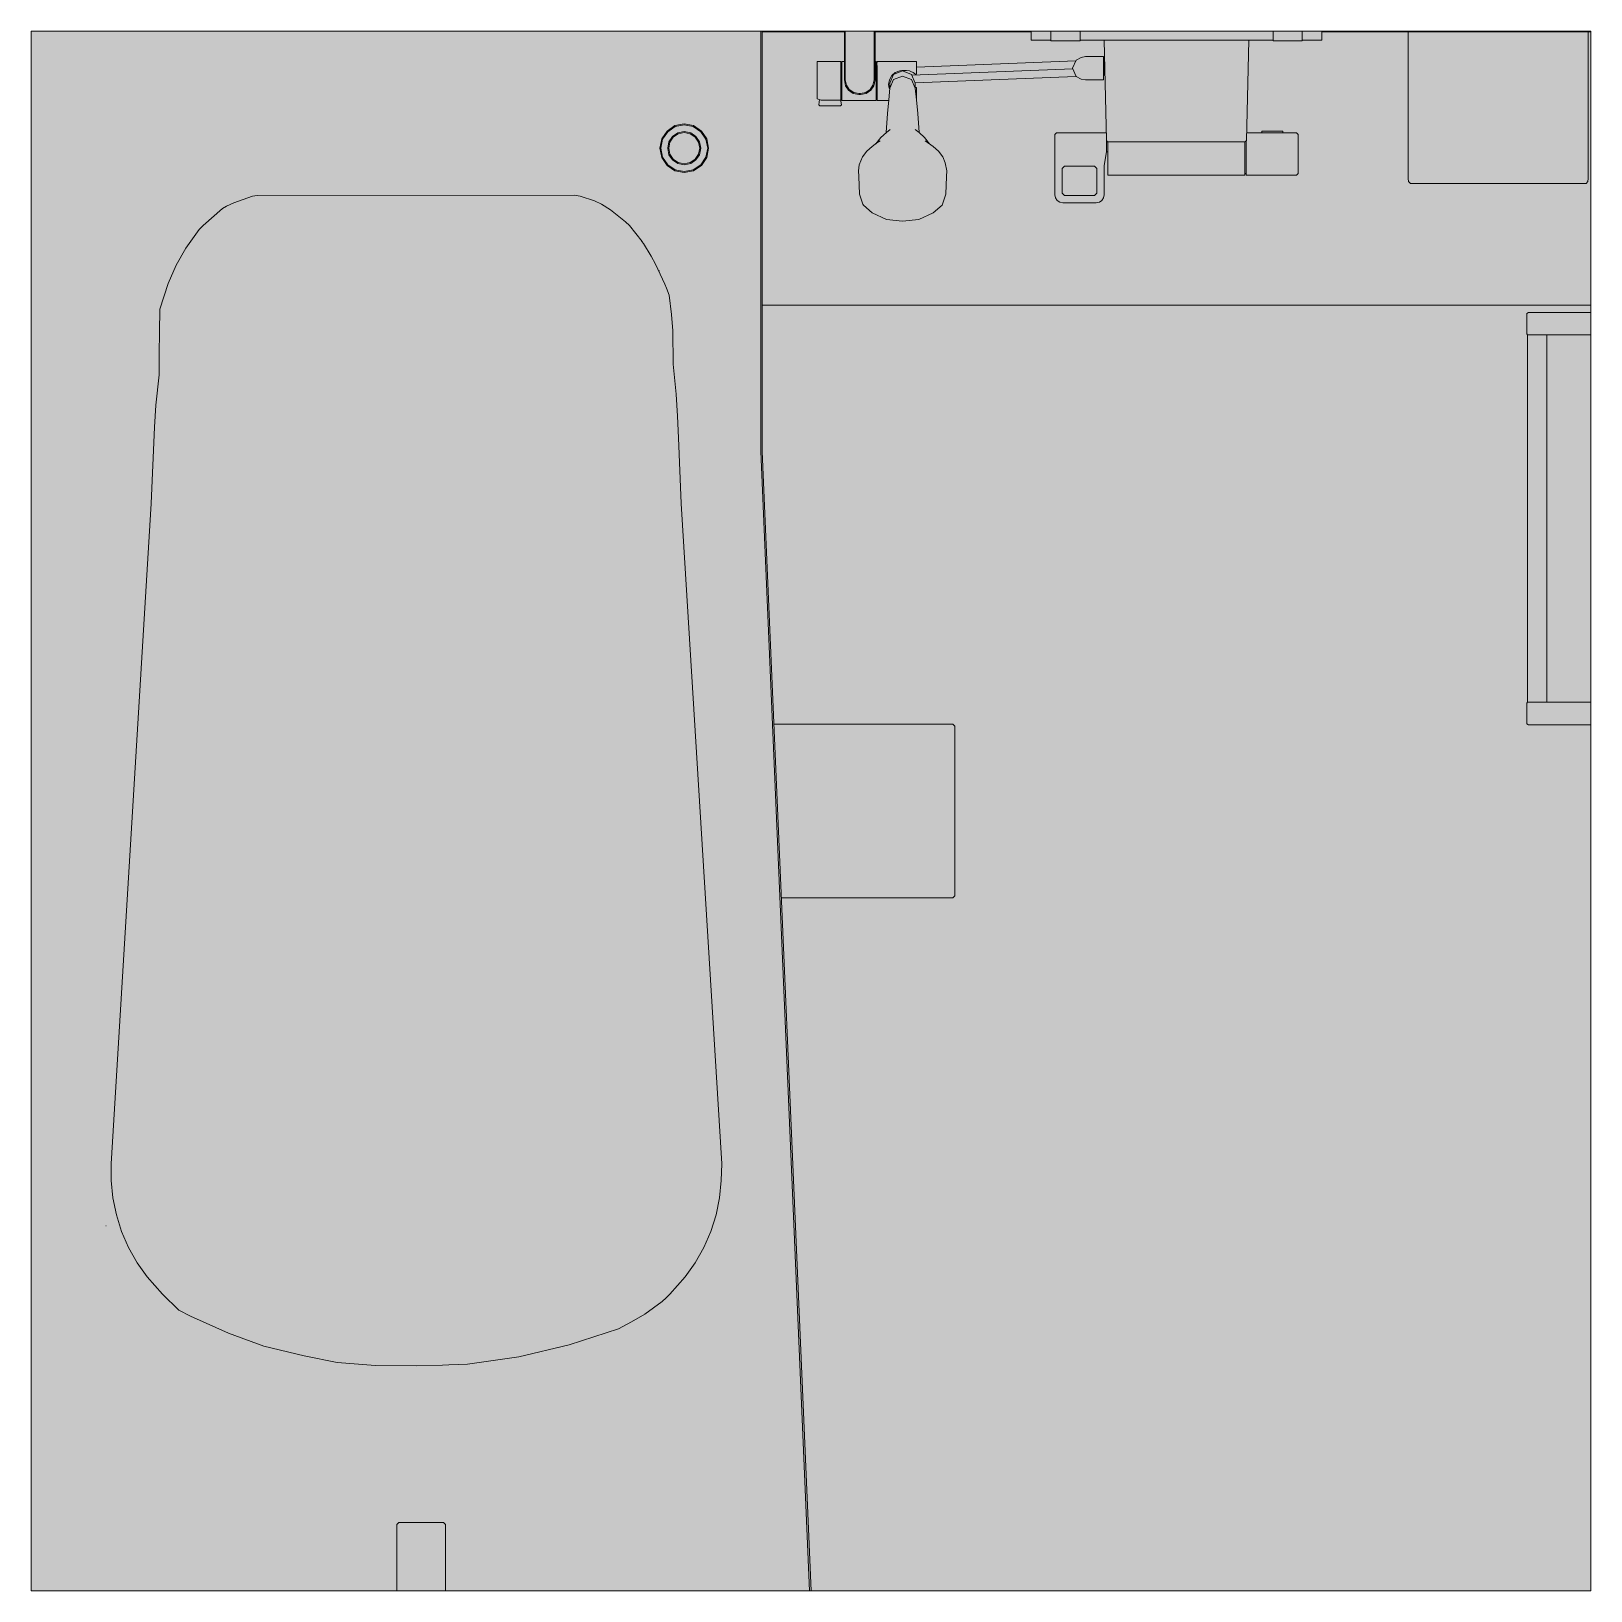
# Model space of a CAD drawing. Units: millimetres at full size, sheet at 1:100. Extents: x -361910 to 68111, y -79207 to 22945.
# Drawn here: x 17267 to 18867, y -23961 to -22361 of the extents above; entities that cross this region are included whole.
import ezdxf

# ---------------------------------------------------------------- set-up
doc = ezdxf.new("R2010")
doc.units = ezdxf.units.MM
doc.header["$LTSCALE"] = 100
doc.layers.add('0-D_寸法', color=4, linetype='Continuous', lineweight=9)
doc.layers.add('8-5_設備・家電', color=254, linetype='Continuous')

msp = doc.modelspace()

# ---------------------------------------------------------------- linework, layer by layer
at = {"layer": '0-D_寸法'}
for p, q in [((18867.4, -22361.4), (17267.4, -22361.4)), ((17267.4, -22361.4), (17267.4, -23961.4)), ((18015.9, -22792.5), (18015.9, -22361.4)), ((18017.4, -22361.4), (18017.4, -22790.4)), ((18017.5, -22362), (18101.6, -22362)), ((18101.6, -22361.4), (18101.6, -22411.4)), ((18102.6, -22361.4), (18102.6, -22411.4)), ((18132.1, -22411.4), (18132.1, -22361.4)), ((18133.1, -22361.4), (18133.1, -22411.4)), ((18133.1, -22362), (18293.4, -22362)), ((18293.4, -22370.6), (18293.4, -22361.4)), ((18313.4, -22361.5), (18313.4, -22371.3)), ((18343.4, -22371.3), (18343.4, -22361.5)), ((18541.4, -22371.3), (18541.4, -22361.5)), ((18591.4, -22361.4), (18591.4, -22370.6)), ((18867.4, -22362), (18591.4, -22362)), ((18680, -22362), (18680.1, -22512.5)), ((18864.6, -22512.5), (18864.8, -22362)), ((18867.4, -22361.4), (18867.4, -23961.4)), ((18293.4, -22370.6), (18293.5, -22370.7)), ((18293.4, -22370.6), (18313.4, -22370.6)), ((18343.4, -22371.3), (18313.4, -22371.3)), ((18343.4, -22370.6), (18541.4, -22370.6)), ((18370.5, -22473.5), (18368.1, -22370.6)), ((18516.7, -22370.6), (18514.2, -22473.6)), ((18571.4, -22370.6), (18591.4, -22370.6)), ((18867.3, -22383.4), (18867.4, -22383.3)), ((18073.8, -22392.4), (18073.8, -22430.9)), ((18073.8, -22392.4), (18098.1, -22392.4)), ((18098.1, -22432.3), (18098.1, -22392.4)), ((18099.1, -22392.4), (18099.1, -22432.4)), ((18099.1, -22392.4), (18101.6, -22392.4)), ((18133.1, -22392.4), (18134.3, -22392.4)), ((18134.3, -22392.4), (18134.3, -22432.4)), ((18135.3, -22392.4), (18175.3, -22392.4)), ((18135.3, -22392.8), (18135.3, -22392.4)), ((18171, -22406.6), (18336, -22399.9)), ((18175.3, -22392.4), (18175.8, -22392.9)), ((18175.8, -22398.4), (18339, -22391.8)), ((18175.8, -22392.9), (18175.8, -22405.3)), ((18344.6, -22388.4), (18348.9, -22387.4)), ((18367.4, -22387.4), (18348.9, -22387.4)), ((18367.4, -22411.4), (18367.4, -22387.4)), ((18367.4, -22387.4), (18367.5, -22387.5)), ((18367.5, -22411.3), (18367.5, -22387.5)), ((18867.3, -22385.2), (18867.4, -22385.2)), ((18131, -22416.9), (18132.1, -22411.4)), ((18132, -22417.3), (18133.1, -22411.4)), ((18147, -22416.2), (18147.9, -22411.3)), ((18147.9, -22411.3), (18150.4, -22407)), ((18153.9, -22403.8), (18150.4, -22407)), ((18152.2, -22405.8), (18161.4, -22402.1)), ((18153.9, -22403.8), (18158.4, -22402)), ((18158.4, -22402), (18160.5, -22401.8)), ((18165.5, -22401.8), (18160.5, -22401.8)), ((18172.2, -22403.7), (18169.7, -22402.6)), ((18175, -22405.8), (18172.2, -22403.7)), ((18339.2, -22407.8), (18174.3, -22414.4)), ((18175, -22405.8), (18175.3, -22405.8)), ((18175.8, -22405.3), (18175.3, -22405.8)), ((18348.9, -22411.4), (18367.4, -22411.4)), ((18367.5, -22411.3), (18367.4, -22411.4)), ((18367.5, -22406.9), (18368.5, -22405.9)), ((18077.8, -22432.2), (18073.8, -22430.9)), ((18075.3, -22436.9), (18076, -22431.6)), ((18116.6, -22425.4), (18118.1, -22425.4)), ((18118.1, -22425.4), (18123.6, -22424.3)), ((18118.1, -22426.4), (18124, -22425.3)), ((18123.6, -22424.3), (18128, -22421.3)), ((18124, -22425.3), (18128.7, -22422)), ((18128, -22421.3), (18131, -22416.9)), ((18128.7, -22422), (18132, -22417.3)), ((18145.9, -22445.7), (18147.2, -22431.9)), ((18147.6, -22420), (18147, -22416.2)), ((18147.2, -22431.9), (18148.4, -22420)), ((18148.3, -22421.3), (18147.6, -22420)), ((18174.4, -22419.5), (18175, -22419.1)), ((18174.4, -22420), (18175.7, -22431.9)), ((18175.3, -22419.1), (18175, -22419.1)), ((18098.1, -22432.2), (18077.8, -22432.2)), ((18097.6, -22437.9), (18098.6, -22436.9)), ((18097.9, -22433.3), (18098.1, -22432.3)), ((18097.9, -22433.3), (18098.6, -22436.9)), ((18134.3, -22432.4), (18099.1, -22432.4)), ((18147.1, -22432.4), (18135.3, -22432.4)), ((18144.4, -22465.3), (18145.9, -22445.7)), ((17914.3, -22471.9), (17919.7, -22463.8)), ((17919.7, -22463.8), (17927.8, -22458.3)), ((17928.2, -22459.3), (17920.4, -22464.5)), ((17927.8, -22458.3), (17937.4, -22456.4)), ((17937.4, -22457.4), (17928.2, -22459.3)), ((17937.4, -22456.4), (17947, -22458.3)), ((17947, -22458.3), (17955.1, -22463.8)), ((17960.5, -22471.9), (17955.1, -22463.8)), ((18144.7, -22465.2), (18148.5, -22462.2)), ((18174.4, -22462.3), (18178.2, -22465.2)), ((17912.4, -22481.4), (17914.3, -22471.9)), ((17913.4, -22481.4), (17915.2, -22472.3)), ((17915.2, -22472.3), (17920.4, -22464.5)), ((17921.7, -22474.8), (17920.4, -22481.4)), ((17922.6, -22475.2), (17921.4, -22481.4)), ((17925.4, -22469.4), (17921.7, -22474.8)), ((17926.1, -22470.1), (17922.6, -22475.2)), ((17930.8, -22465.8), (17925.4, -22469.4)), ((17931.2, -22466.7), (17926.1, -22470.1)), ((17937.4, -22465.4), (17931.2, -22466.7)), ((17943.6, -22466.7), (17937.4, -22465.4)), ((17948.7, -22470.1), (17943.6, -22466.7)), ((17949.4, -22469.4), (17944, -22465.8)), ((17952.1, -22475.2), (17948.7, -22470.1)), ((17953.1, -22474.8), (17949.4, -22469.4)), ((17953.4, -22481.4), (17952.1, -22475.2)), ((17954.4, -22481.4), (17953.1, -22474.8)), ((17954.4, -22464.5), (17959.6, -22472.3)), ((17959.6, -22472.3), (17961.4, -22481.4)), ((17962.4, -22481.4), (17960.5, -22471.9)), ((18130, -22479.6), (18124.6, -22484.5)), ((18134, -22476.8), (18139, -22470.4)), ((18139, -22470.4), (18144.7, -22465.2)), ((18178.2, -22465.2), (18183.9, -22470.4)), ((18183.9, -22470.4), (18188.9, -22476.9)), ((18192.9, -22479.6), (18184.5, -22473.8)), ((18192.9, -22479.6), (18198.3, -22484.5)), ((18317.6, -22467.3), (18319.1, -22465.8)), ((18317.6, -22529.4), (18317.6, -22467.3)), ((18319.1, -22465.8), (18370.4, -22465.8)), ((18370.4, -22465.8), (18370.4, -22485.3)), ((18370.4, -22468.5), (18370.5, -22468.6)), ((18371.6, -22474.8), (18370.5, -22473.5)), ((18371.9, -22474.8), (18371.9, -22509)), ((18512.5, -22509), (18512.5, -22474.9)), ((18514.2, -22473.6), (18513.2, -22474.7)), ((18514, -22473.8), (18514, -22509)), ((18514.4, -22465.8), (18565.6, -22465.8)), ((18530, -22464.1), (18530, -22465.8)), ((18551.3, -22464.1), (18530, -22464.1)), ((18551.3, -22464.1), (18551.3, -22465.8)), ((18565.6, -22465.8), (18567.1, -22467.3)), ((17914.3, -22491), (17912.4, -22481.4)), ((17915.2, -22490.6), (17913.4, -22481.4)), ((17919.7, -22499.1), (17914.3, -22491)), ((17920.4, -22498.4), (17915.2, -22490.6)), ((17920.4, -22481.4), (17921.7, -22488.1)), ((17921.4, -22481.4), (17922.6, -22487.7)), ((17921.7, -22488.1), (17925.4, -22493.5)), ((17922.6, -22487.7), (17926.1, -22492.8)), ((17926.1, -22492.8), (17931.2, -22496.2)), ((17943.6, -22496.2), (17948.7, -22492.8)), ((17944, -22497.1), (17949.4, -22493.5)), ((17948.7, -22492.8), (17952.1, -22487.7)), ((17949.4, -22493.5), (17953.1, -22488.1)), ((17952.1, -22487.7), (17953.4, -22481.4)), ((17953.1, -22488.1), (17954.4, -22481.4)), ((17959.6, -22490.6), (17954.4, -22498.4)), ((17955.1, -22499.1), (17960.5, -22491)), ((17961.4, -22481.4), (17959.6, -22490.6)), ((17960.5, -22491), (17962.4, -22481.4)), ((18202.5, -22490.2), (18198.3, -22484.5)), ((18202.5, -22490.2), (18205.1, -22496.3)), ((18370.4, -22485.3), (18368.1, -22499.3)), ((18370.4, -22485.3), (18371.9, -22485.3)), ((17919.7, -22499.1), (17927.8, -22504.5)), ((17928.2, -22503.6), (17920.4, -22498.4)), ((17927.8, -22504.5), (17937.4, -22506.4)), ((17937.4, -22505.4), (17928.2, -22503.6)), ((17931.2, -22496.2), (17937.4, -22497.4)), ((17937.4, -22497.4), (17943.6, -22496.2)), ((17937.4, -22505.4), (17946.6, -22503.6)), ((17947, -22504.5), (17937.4, -22506.4)), ((17946.6, -22503.6), (17954.4, -22498.4)), ((17955.1, -22499.1), (17947, -22504.5)), ((18116.9, -22498.4), (18116, -22504.6)), ((18205.1, -22496.3), (18206.8, -22504.6)), ((18206.4, -22510.5), (18205.6, -22528.6)), ((18206.8, -22504.6), (18206.4, -22510.5)), ((18327.6, -22499.8), (18325.1, -22502.3)), ((18358.1, -22499.8), (18327.6, -22499.8)), ((18368.1, -22499.3), (18368.1, -22529.4)), ((18512.5, -22509), (18371.9, -22509)), ((18512.5, -22507.4), (18514, -22507.4)), ((18565.6, -22509), (18514, -22509)), ((18360.6, -22527.4), (18358.1, -22530)), ((18680.3, -22515.5), (18680.1, -22512.5)), ((18682.3, -22517.5), (18680.3, -22515.5)), ((18862.5, -22517.5), (18682.3, -22517.5)), ((17463.7, -22543.2), (17443.7, -22560.9)), ((17463.7, -22543.2), (17467.9, -22541)), ((17475.3, -22537.6), (17467.9, -22541)), ((17494.3, -22530.5), (17475.3, -22537.6)), ((17499.3, -22529.9), (17494.3, -22530.5)), ((17499.3, -22529.9), (17824.4, -22529.7)), ((17830.5, -22530.5), (17824.4, -22529.7)), ((17845.2, -22535.5), (17830.5, -22530.5)), ((18117.2, -22528.7), (18120.6, -22539)), ((18201.8, -22540), (18192.7, -22547.9)), ((18202.3, -22539), (18201.8, -22540)), ((18205.7, -22528.6), (18202.3, -22539)), ((18317.6, -22529.4), (18318.4, -22532.5)), ((18318.4, -22532.5), (18320, -22535.1)), ((18322.6, -22536.7), (18320, -22535.1)), ((18322.6, -22536.7), (18325.6, -22537.4)), ((18360.1, -22537.4), (18325.6, -22537.4)), ((18327.6, -22530), (18358.1, -22530)), ((18360.1, -22537.4), (18363.2, -22536.7)), ((18363.2, -22536.7), (18365.8, -22535.1)), ((18367.4, -22532.5), (18365.8, -22535.1)), ((18367.4, -22532.5), (18368.1, -22529.4)), ((17861.8, -22544.7), (17877.1, -22557.1)), ((17877.1, -22557.1), (17881.1, -22560.9)), ((18144.7, -22554.6), (18130.2, -22547.9)), ((18161.4, -22556.2), (18144.7, -22554.6)), ((17439.7, -22564.7), (17443.7, -22560.9)), ((17894.1, -22577.3), (17881.1, -22560.9)), ((17895.4, -22579.3), (17894, -22577.2)), ((17903.5, -22592.2), (17895.5, -22579.3)), ((17903.5, -22592.2), (17908, -22600.3)), ((17917.4, -22620.8), (17908, -22600.3)), ((17911.8, -22607.4), (17911.9, -22607.5)), ((18867.4, -22607.8), (18867.3, -22607.9)), ((18867.4, -22608), (18867.3, -22607.9)), ((17917.4, -22620.8), (17919, -22625)), ((18867.4, -22608.5), (18867.3, -22608.4)), ((17919, -22625), (17922, -22632.3)), ((17922, -22632.3), (17924.4, -22651.9)), ((18867.3, -22630.4), (18867.4, -22630.3)), ((18867.4, -22634.7), (18867.3, -22634.4)), ((18867.4, -22635.5), (18867.3, -22635.4)), ((18867.3, -22635.9), (18867.4, -22636)), ((18867.3, -22636.4), (18867.4, -22636.5)), ((18867.3, -22638.9), (18867.4, -22639)), ((18867.3, -22639.4), (18867.4, -22639.5)), ((17399.3, -22646.5), (17399.2, -22670.2)), ((17924.4, -22651.9), (17925.6, -22668.8)), ((18867.3, -22642.4), (18017.5, -22642.4)), ((18803.5, -22649.9), (18801.9, -22650.9)), ((18801.9, -22650.9), (18801.9, -22671.9)), ((18803.6, -22649.9), (18867.4, -22649.9)), ((17399.2, -22670.2), (17398.8, -22691.9)), ((17926.1, -22702.9), (17925.5, -22668.8)), ((18801.9, -22671.9), (18802.4, -22672.9)), ((18867.4, -22672.9), (18802.4, -22672.9)), ((18802.4, -23049.9), (18802.4, -22672.9)), ((18822.4, -22672.9), (18822.4, -23049.9)), ((17398.8, -22691.9), (17398.6, -22713.9)), ((17926.1, -22702.9), (17929.2, -22733.9)), ((17398.6, -22713.9), (17395.1, -22745.1)), ((17929.2, -22733.9), (17930.3, -22756.3)), ((17395.1, -22745.1), (17394.5, -22756.3)), ((17393.9, -22767.5), (17390.5, -22846)), ((17394.5, -22756.3), (17393.9, -22767.5)), ((17930.3, -22756.3), (17931.4, -22778.7)), ((17934.3, -22846), (17931.4, -22778.7)), ((18016, -22792.2), (18015.9, -22790.7)), ((18015.9, -22792.5), (18065.9, -23961.4)), ((17349.6, -23523.2), (17390.5, -22846)), ((17934.3, -22846), (17975.8, -23523.2)), ((18802.4, -23049.9), (18801.9, -23050.9)), ((18801.9, -23071.9), (18801.9, -23050.9)), ((18867.4, -23049.9), (18802.4, -23049.9)), ((18803.5, -23072.9), (18801.9, -23071.9)), ((18029.4, -23072.4), (18212.9, -23072.4)), ((18867.4, -23072.9), (18803.6, -23072.9)), ((18037, -23250.4), (18212.9, -23250.4)), ((17349.6, -23523.2), (17349.5, -23540.3)), ((17975.8, -23523.2), (17975.3, -23540.3)), ((17351.2, -23558.2), (17349.5, -23540.3)), ((17973.5, -23558.2), (17975.3, -23540.3)), ((17351.2, -23558.2), (17354.8, -23575.8)), ((17973.5, -23558.2), (17970, -23575.8)), ((17354.8, -23575.8), (17360.2, -23592.8)), ((17970, -23575.8), (17964.6, -23592.8)), ((17344.1, -23587.1), (17344.2, -23587)), ((17360.2, -23592.8), (17367.3, -23609.3)), ((17964.6, -23592.8), (17957.4, -23609.3)), ((17367.3, -23609.3), (17376.2, -23624.9)), ((17957.4, -23609.3), (17948.6, -23624.9)), ((17376.2, -23624.9), (17386.5, -23639.4)), ((17938.3, -23639.4), (17948.6, -23624.9)), ((17402.1, -23657), (17386.5, -23639.4)), ((17922.7, -23657), (17938.3, -23639.4)), ((17402.1, -23657), (17418.9, -23673.4)), ((17914.7, -23664.7), (17918.8, -23660.9)), ((17918.8, -23660.9), (17922.7, -23657)), ((17418.9, -23673.4), (17430.7, -23679.7)), ((17869.9, -23692.5), (17819.3, -23709.1)), ((17715, -23729), (17767.5, -23721.5)), ((17689.2, -23729.8), (17662.4, -23730.7)), ((17689.2, -23729.8), (17695.7, -23729.6)), ((17715, -23729), (17695.7, -23729.6)), ((17642.4, -23893.4), (17644.4, -23891.4)), ((17642.4, -23893.4), (17642.4, -23961.4)), ((17690.4, -23891.4), (17644.4, -23891.4)), ((17690.4, -23891.4), (17692.4, -23893.4)), ((17692.4, -23961.4), (17692.4, -23893.4)), ((18867.4, -23961.4), (17267.4, -23961.4))]:
    msp.add_line(p, q, dxfattribs=at)
for points in [[(18571.4, -22361.5), (18571.4, -22371.3), (18541.4, -22371.3)], [(18135.3, -22392.8), (18134.8, -22394.4), (18135.3, -22398.3), (18135.3, -22432.4)], [(18335.8, -22399.4), (18339.3, -22391), (18344.6, -22388.4)], [(18348.9, -22411.4), (18344.6, -22410.5), (18339.3, -22407.9), (18335.8, -22399.4)], [(18368.5, -22405.9), (18368.5, -22392.9), (18367.5, -22391.9)], [(18101.6, -22411.4), (18102.8, -22417.3), (18106, -22422), (18110.8, -22425.3), (18116.6, -22426.4), (18118.1, -22426.4)], [(18102.6, -22411.4), (18103.7, -22416.9), (18106.7, -22421.3), (18111.2, -22424.3), (18116.6, -22425.4)], [(18148.4, -22420), (18148.4, -22414.8), (18152.2, -22405.8)], [(18174.4, -22420), (18170.6, -22411.1), (18161.4, -22407.4), (18152.2, -22411.1), (18148.4, -22420)], [(18161.4, -22402.1), (18170.6, -22405.8), (18174.4, -22414.8), (18174.4, -22420)], [(18165.5, -22401.8), (18168.6, -22402.2), (18169.7, -22402.6)], [(18175.3, -22419.1), (18175.8, -22419.6), (18175.8, -22433.1)], [(18175.7, -22431.9), (18177, -22445.7), (18178.4, -22465.3)], [(18097.6, -22437.9), (18076.3, -22437.9), (18075.3, -22436.9)], [(17954.4, -22464.5), (17946.6, -22459.3), (17937.4, -22457.4)], [(17944, -22465.8), (17937.4, -22464.4), (17930.8, -22465.8)], [(18130, -22479.7), (18135.1, -22476), (18138.4, -22473.8)], [(18371.6, -22474.8), (18372.5, -22474.9), (18512.3, -22474.9), (18513.2, -22474.7)], [(18567.1, -22467.3), (18567.1, -22507.5), (18565.6, -22509)], [(17925.4, -22493.5), (17930.8, -22497.1), (17937.4, -22498.4), (17944, -22497.1)], [(18116.9, -22498.4), (18120.4, -22490.2), (18124.6, -22484.5)], [(18117.2, -22528.7), (18116.4, -22510.5), (18116, -22504.6)], [(18325.1, -22502.3), (18325.1, -22527.4), (18327.6, -22530)], [(18360.6, -22527.4), (18360.6, -22502.3), (18358.1, -22499.8)], [(18864.6, -22512.5), (18864.5, -22515.5), (18862.5, -22517.5)], [(17861.8, -22544.7), (17852.6, -22538.8), (17845.2, -22535.5)], [(18130.2, -22547.9), (18121.1, -22540), (18120.6, -22539)], [(18192.7, -22547.9), (18178.1, -22554.6), (18161.4, -22556.2)], [(17439.7, -22564.7), (17425.9, -22584.1), (17416.2, -22601.6)], [(17416.2, -22601.6), (17407.9, -22620.2), (17399.3, -22646.5)], [(18017.4, -22790.4), (18017.4, -22792.5), (18067.4, -23961.4)], [(18212.9, -23072.4), (18214.9, -23074.4), (18214.9, -23248.4), (18212.9, -23250.4)], [(17430.7, -23679.7), (17469.7, -23697.2), (17505.9, -23710.3), (17547.5, -23720.3), (17581.3, -23727.2), (17620.6, -23730.3), (17662.4, -23730.7)], [(17869.9, -23692.5), (17883.1, -23685.5), (17897, -23677.7), (17914.7, -23664.7)], [(17767.5, -23721.5), (17819.3, -23709.1), (17802.1, -23713.1)]]:
    msp.add_lwpolyline(points, dxfattribs=at)
at = {"layer": '8-5_設備・家電'}
msp.add_solid([(18867.4, -23961.4), (18867.4, -22361.4), (17267.4, -23961.4), (17267.4, -22361.4)], dxfattribs=at)

doc.saveas('drawing.dxf')
